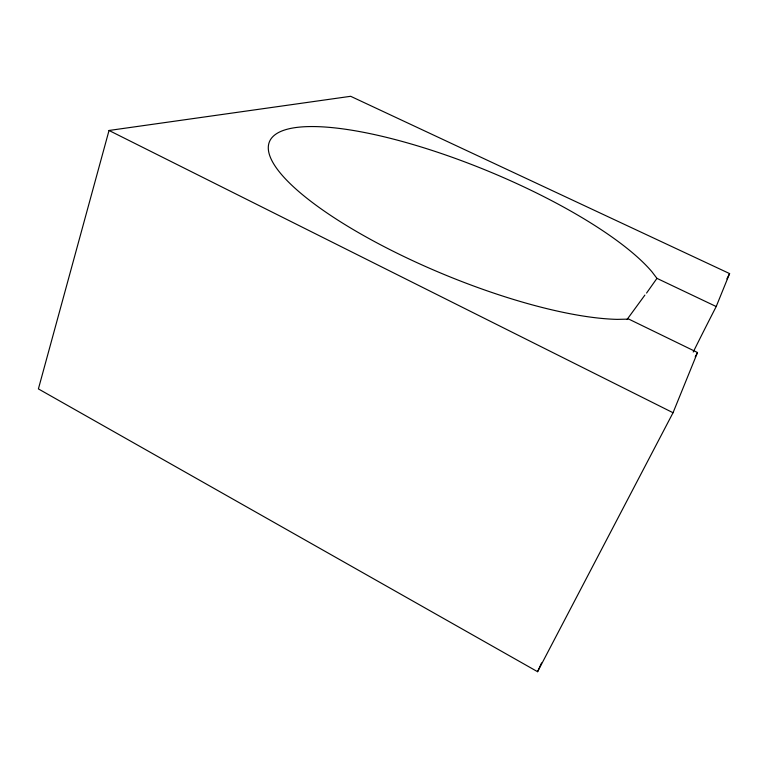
<?xml version="1.0" encoding="UTF-8"?>
<svg xmlns="http://www.w3.org/2000/svg" width="768" height="768" viewBox="0 0 768 768"><rect width="100%" height="100%" fill="white"/><g stroke="black" fill="none" stroke-linecap="round" stroke-linejoin="round"><path stroke-width="1.15" d="M716.208 306.538L729.6 273.59L350.659 96.298L109.027 130.474L38.4 388.906L537.581 671.702L673.037 412.733L697.507 352.522L628.829 319.123L617.184 319.373A213.245 56.17 22.4 0 1 314.429 204.029A213.245 56.17 22.4 0 1 366.317 132.864A213.245 56.17 22.4 0 1 651.907 271.738L656.947 278.362L716.208 306.538A95.875 2.275 -62.9 0 0 693.226 352.022M537.581 671.702L541.546 662.966M726.854 278.899L729.6 273.59M627.043 319.507L644.909 295.066M646.56 293.069L656.947 278.362M109.027 130.474L673.037 412.733M697.507 352.522A95.875 2.275 -62.9 0 1 695.203 356.89"/></g></svg>
